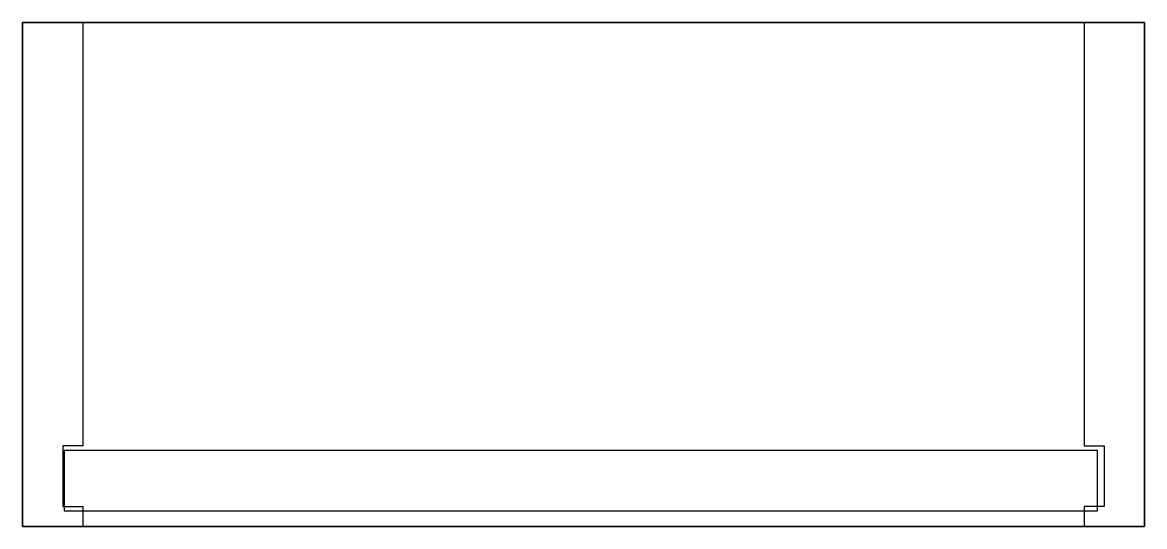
# Model space of a CAD drawing. Header units: millimetres. Extents: x -48 to 175, y -41 to 59.
import ezdxf

# ---------------------------------------------------------------- set-up
doc = ezdxf.new("R2010")
doc.units = ezdxf.units.MM
doc.layers.get('0').update_dxf_attribs({"linetype": 'CONTINUOUS'})

msp = doc.modelspace()

# ---------------------------------------------------------------- linework, layer by layer
for points in [[(174.72, 58.96), (-47.91, 58.96), (-47.91, -41.04), (174.72, -41.04)], [(-35.91, 58.96), (162.72, 58.96), (174.72, 58.96), (174.72, -41.04), (162.72, -41.04), (-35.91, -41.04), (-47.91, -41.04), (-47.91, 58.96)], [(-47.91, -41.04), (-47.91, 58.96), (-35.91, 58.96), (-35.91, -25.04), (-39.91, -25.04), (-39.91, -37.04), (-35.91, -37.04), (-35.91, -41.04)], [(166.72, -37.04), (162.72, -37.04), (162.72, -41.04), (174.72, -41.04), (174.72, 58.96), (162.72, 58.96), (162.72, -25.04), (166.72, -25.04)], [(165.37, -37.95), (165.37, -25.95), (-39.63, -25.95), (-39.63, -37.95)]]:
    msp.add_lwpolyline(points, close=True)

doc.saveas('drawing.dxf')
